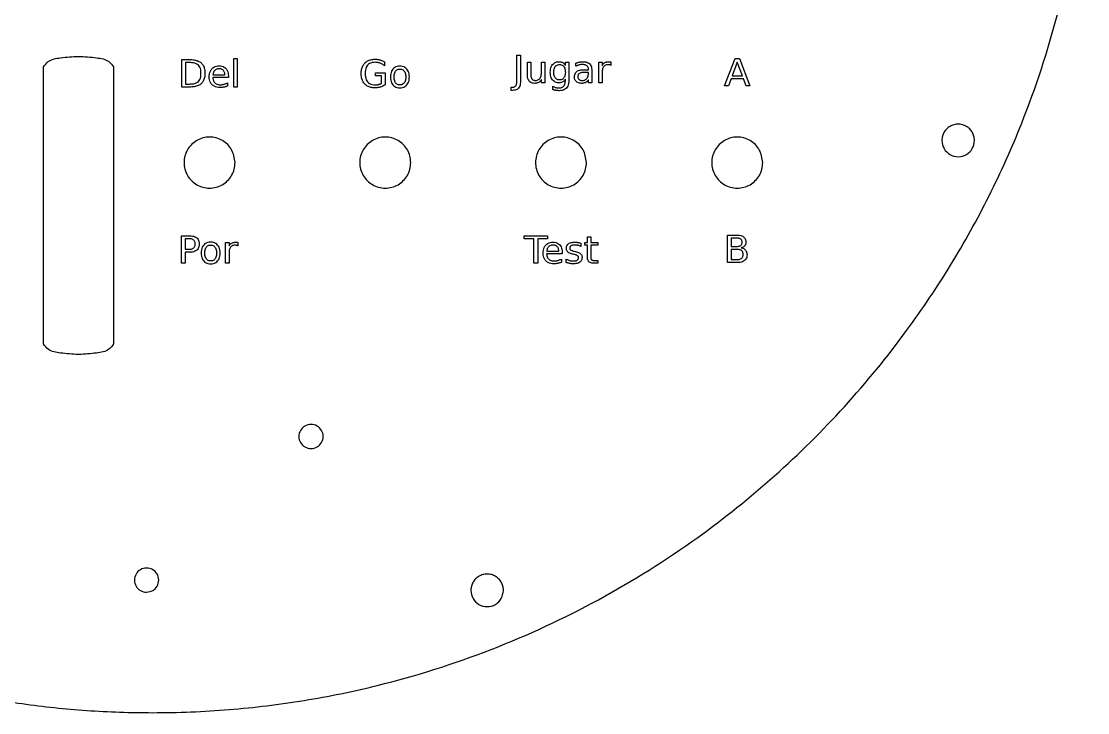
# Model space of a CAD drawing. Extents: x 0 to 210, y 0 to 210.
# Drawn here: x 90.3 to 209.8, y 0.2 to 77.7 of the extents above; entities that cross this region are included whole.
import ezdxf

# ---------------------------------------------------------------- set-up
doc = ezdxf.new("R2010")
doc.units = 0
doc.layers.add('Capa_1', color=7, linetype='CONTINUOUS')

msp = doc.modelspace()

# ---------------------------------------------------------------- linework, layer by layer
at = {"layer": 'Capa_1', "color": 7}
for p, q in [((96.66853, 73.742516), (96.766851, 73.742516)), ((96.66853, 73.742516), (96.66853, 73.742516)), ((92.792188, 41.515715), (92.792188, 72.552935)), ((100.643192, 72.552935), (100.643192, 41.515715)), ((197.134719, 64.317967), (197.134719, 64.317967)), ((114.256159, 61.833322), (114.256159, 61.833322)), ((133.95352, 61.833319), (133.95352, 61.833319)), ((153.650873, 61.833322), (153.650873, 61.833322)), ((173.406429, 61.833322), (173.406429, 61.833322)), ((96.766851, 40.326137), (96.66853, 40.326137)), ((122.771809, 29.773016), (122.771809, 29.773016)), ((104.34165, 13.674117), (104.34165, 13.674117)), ((144.336967, 13.885813), (144.336967, 13.885813))]:
    msp.add_line(p, q, dxfattribs=at)
at = {"layer": 'Capa_1', "color": 5}
for p, q in [((108.284277, 73.386839), (109.142106, 73.386839)), ((108.284277, 70.300722), (108.284277, 73.386839)), ((108.284277, 73.386839), (108.284277, 73.386839)), ((108.701822, 73.043708), (108.701822, 70.643854)), ((109.206184, 73.043708), (108.701822, 73.043708)), ((108.701822, 73.043708), (108.701822, 73.043708)), ((114.129915, 73.517065), (114.510255, 73.517065)), ((114.129915, 70.300722), (114.129915, 73.517065)), ((114.129915, 73.517065), (114.129915, 73.517065)), ((114.510255, 73.517065), (114.510255, 70.300722)), ((131.007817, 73.12391), (131.007817, 72.679495)), ((145.837249, 73.862279), (146.254794, 73.862279)), ((145.837249, 70.991137), (145.837249, 73.862279)), ((145.837249, 73.862279), (145.837249, 73.862279)), ((146.254794, 73.862279), (146.254794, 70.991137)), ((147.02994, 71.689803), (147.02994, 73.091268)), ((147.02994, 73.091268), (147.410279, 73.091268)), ((147.410279, 73.091268), (147.410279, 71.704273)), ((147.986989, 73.147078), (147.986989, 73.147078)), ((147.986989, 73.147078), (147.986989, 73.147078)), ((148.588501, 71.778686), (148.588501, 73.091268)), ((148.588501, 73.091268), (148.96884, 73.091268)), ((148.96884, 73.091268), (148.96884, 70.776165)), ((151.279811, 72.739868), (151.279811, 73.091268)), ((151.279811, 73.091268), (151.660148, 73.091268)), ((151.660148, 73.091268), (151.660148, 71.063484)), ((152.468368, 72.634449), (152.468368, 72.98585)), ((155.025318, 70.77616), (155.025318, 73.091262)), ((155.025318, 73.091262), (155.407723, 73.091262)), ((155.407723, 73.091262), (155.407723, 72.731596)), ((156.379239, 73.126385), (156.381215, 72.735713)), ((169.13368, 70.420009), (170.311904, 73.506126)), ((170.547548, 73.094782), (169.981174, 71.558959)), ((170.311904, 73.506126), (170.785261, 73.506126)), ((170.311904, 73.506126), (170.311904, 73.506126)), ((171.115989, 71.558959), (170.547548, 73.094782)), ((170.547548, 73.094782), (170.547548, 73.094782)), ((170.785261, 73.506126), (171.961417, 70.420009)), ((129.992892, 71.544679), (129.992892, 71.88781)), ((129.992892, 71.88781), (131.088434, 71.88781)), ((131.088434, 71.88781), (131.088434, 70.562828)), ((132.733809, 72.646421), (132.733809, 72.646421)), ((132.733809, 72.323959), (132.733809, 72.323959)), ((151.279811, 71.960587), (151.279811, 71.960587)), ((153.340666, 72.237574), (153.873967, 72.237574)), ((153.873967, 71.939917), (153.495696, 71.939917)), ((153.495696, 71.939917), (153.495696, 71.939917)), ((153.873967, 72.237574), (153.873967, 72.274779)), ((153.873967, 71.855169), (153.873967, 71.939917)), ((154.254306, 72.097013), (154.254306, 70.776165)), ((154.254306, 72.097013), (154.254306, 72.097013)), ((155.407723, 71.995721), (155.407723, 70.77616)), ((156.381215, 72.735713), (156.381308, 72.735736)), ((108.701822, 70.643854), (109.206184, 70.643854)), ((113.505665, 71.367325), (111.756934, 71.367325)), ((111.769335, 71.662913), (113.125325, 71.664889)), ((113.125325, 71.664889), (113.125325, 71.664982)), ((113.416782, 70.778214), (113.416782, 70.418545)), ((113.505665, 71.55336), (113.505665, 71.367325)), ((113.505665, 71.55336), (113.505665, 71.55336)), ((130.675021, 71.544679), (129.992892, 71.544679)), ((130.675021, 70.71579), (130.675021, 71.544679)), ((130.675021, 70.71579), (130.675021, 70.71579)), ((147.02994, 71.689803), (147.02994, 71.689803)), ((148.588501, 70.776165), (148.588501, 71.131698)), ((148.96884, 70.776165), (148.588501, 70.776165)), ((151.279811, 70.995271), (151.279811, 71.183375)), ((151.660148, 71.063484), (151.660148, 71.063484)), ((153.873967, 70.776165), (153.873967, 71.127563)), ((154.254306, 70.776165), (153.873967, 70.776165)), ((155.407723, 70.77616), (155.025318, 70.77616)), ((169.855085, 71.211693), (169.573964, 70.420009)), ((171.246215, 71.211693), (169.855085, 71.211693)), ((169.981174, 71.558959), (171.115989, 71.558959)), ((171.527334, 70.420009), (171.246215, 71.211693)), ((109.142106, 70.300722), (108.284277, 70.300722)), ((114.510255, 70.300722), (114.129915, 70.300722)), ((145.202661, 69.928672), (145.202661, 70.280069)), ((145.202661, 70.280069), (145.332887, 70.280069)), ((145.361826, 69.928672), (145.202661, 69.928672)), ((149.870077, 70.017555), (149.870077, 70.387557)), ((169.573964, 70.420009), (169.13368, 70.420009)), ((171.961417, 70.420009), (171.527334, 70.420009)), ((108.23777, 53.631284), (109.180347, 53.631284)), ((108.23777, 50.545167), (108.23777, 53.631284)), ((108.23777, 53.631284), (108.23777, 53.631284)), ((108.655315, 53.288152), (108.655315, 52.128535)), ((109.180347, 53.288152), (108.655315, 53.288152)), ((108.655315, 53.288152), (108.655315, 53.288152)), ((111.524389, 52.916082), (111.524389, 52.916082)), ((111.524389, 52.593623), (111.524389, 52.593623)), ((113.200775, 50.545161), (113.200775, 52.860267)), ((113.200775, 52.860267), (113.58318, 52.860267)), ((113.58318, 52.860267), (113.58318, 52.5006)), ((114.554696, 52.895389), (114.556672, 52.504715)), ((146.666147, 53.631301), (149.276841, 53.631301)), ((146.666147, 53.279903), (146.666147, 53.631301)), ((146.666147, 53.631301), (146.666147, 53.631301)), ((147.761688, 53.279903), (146.666147, 53.279903)), ((147.761688, 50.545187), (147.761688, 53.279903)), ((149.276841, 53.279903), (148.181299, 53.279903)), ((148.181299, 53.279903), (148.181299, 50.545187)), ((149.276841, 53.631301), (149.276841, 53.279903)), ((153.026482, 52.792076), (153.026482, 52.43241)), ((153.026482, 52.792076), (153.026482, 52.792076)), ((153.472966, 52.564701), (153.472966, 52.860289)), ((153.472966, 52.860289), (153.752019, 52.860289)), ((153.752019, 52.860289), (153.752019, 53.517613)), ((153.752019, 53.517613), (154.134424, 53.517613)), ((154.134424, 53.517613), (154.134424, 52.860289)), ((154.134424, 53.517613), (154.134424, 53.517613)), ((154.134424, 52.860289), (154.917839, 52.860289)), ((154.917839, 52.860289), (154.917839, 52.564701)), ((169.453043, 53.71426), (170.519642, 53.71426)), ((169.453043, 50.628143), (169.453043, 53.71426)), ((169.453043, 53.71426), (169.453043, 53.71426)), ((169.870588, 53.371129), (169.870588, 52.440952)), ((170.488637, 53.371129), (169.870588, 53.371129)), ((169.870588, 53.371129), (169.870588, 53.371129)), ((108.655315, 52.128535), (109.180347, 52.128535)), ((109.180347, 51.785404), (108.655315, 51.785404)), ((108.655315, 51.785404), (108.655315, 50.545167)), ((113.58318, 51.764725), (113.58318, 50.545161)), ((114.556672, 52.504715), (114.556762, 52.504737)), ((150.92635, 51.611786), (149.177623, 51.611786)), ((149.190023, 51.907377), (150.546014, 51.909353)), ((150.546014, 51.909353), (150.546014, 51.909443)), ((150.92635, 51.797822), (150.92635, 51.611786)), ((150.92635, 51.797822), (150.92635, 51.797822)), ((152.197592, 51.551842), (152.065301, 51.582847)), ((152.274074, 51.899108), (152.404297, 51.870169)), ((153.752019, 52.564701), (153.472966, 52.564701)), ((153.752019, 51.307929), (153.752019, 52.564701)), ((154.917839, 52.564701), (154.134424, 52.564701)), ((154.134424, 52.564701), (154.134424, 51.307929)), ((169.870588, 52.440952), (170.488637, 52.440952)), ((169.870588, 52.101956), (169.870588, 50.971275)), ((170.540315, 52.101956), (169.870588, 52.101956)), ((169.870588, 52.101956), (169.870588, 52.101956)), ((108.655315, 50.545167), (108.23777, 50.545167)), ((113.58318, 50.545161), (113.200775, 50.545161)), ((148.181299, 50.545187), (147.761688, 50.545187)), ((150.837467, 51.022676), (150.837467, 50.663009)), ((151.381104, 50.629935), (151.381104, 51.022676)), ((154.527165, 50.863514), (154.917839, 50.863514)), ((154.917839, 50.545187), (154.527165, 50.545187)), ((154.917839, 50.863514), (154.917839, 50.545187)), ((170.560985, 50.628143), (169.453043, 50.628143)), ((169.870588, 50.971275), (170.540315, 50.971275))]:
    msp.add_line(p, q, dxfattribs=at)
at = {"layer": 'Capa_1', "color": 7}
for points, knots in [([(104.999897, 209.823611), (102.887885, 209.787562), (98.689642, 209.715904), (92.449588, 209.137651), (86.618709, 208.271315), (81.193584, 207.152905), (76.163732, 205.852054), (70.007911, 203.92815), (62.828923, 201.135848), (54.802612, 197.189604), (48.350866, 193.303546), (43.31577, 189.806194), (39.540328, 186.922596), (36.328117, 184.231609), (33.632925, 181.798133), (31.411961, 179.672109), (28.723003, 176.943585), (25.633981, 173.548235), (22.238768, 169.413312), (19.472529, 165.671909), (17.2538, 162.398806), (15.510922, 159.647797), (12.808242, 155.073367), (9.436218, 148.485093), (5.888806, 139.663434), (3.2567, 130.863669), (1.45944, 122.174791), (0.410521, 113.658104), (0.065015, 105.162757), (0.385014, 96.826014), (1.320073, 88.775932), (3.085554, 79.717869), (6.015555, 69.77474), (10.464231, 59.177174), (15.574682, 49.973092), (21.008499, 42.073332), (26.50458, 35.346455), (33.252801, 28.348884), (41.458012, 21.345745), (51.28955, 14.702495), (60.525085, 9.883486), (68.816751, 6.493648), (75.959529, 4.156549), (83.167642, 2.364286), (90.408342, 1.099967), (97.655189, 0.344992), (105.40947, 0.077676), (113.563254, 0.405591), (121.988908, 1.431804), (131.870825, 3.452504), (143.028261, 6.981702), (155.089829, 12.579537), (165.679593, 19.229807), (174.846806, 26.578546), (182.694843, 34.346276), (189.227036, 42.325875), (194.575374, 50.286536), (198.891777, 58.058758), (203.101201, 67.42956), (206.729883, 78.578028), (209.335117, 91.595625), (209.659416, 100.498324), (209.823403, 105.000103)], [0, 0, 0, 0, 6.335076, 12.592819, 18.783703, 24.011485, 29.203028, 34.363209, 43.352961, 52.280614, 61.163797, 65.918598, 70.666992, 75.410919, 78.485419, 81.559312, 84.633085, 89.976549, 95.323695, 100.677198, 103.92896, 107.184772, 110.44534, 119.866847, 129.354309, 138.931898, 147.381589, 155.944391, 164.646239, 172.860004, 180.948634, 188.934153, 200.520821, 211.977842, 223.34675, 232.038829, 240.711514, 249.376294, 261.172415, 273.002795, 284.900156, 292.351582, 299.855843, 307.426301, 314.614612, 321.889392, 329.266859, 337.873235, 346.343331, 354.702285, 368.103609, 381.345985, 394.489615, 405.516597, 416.531175, 427.555922, 436.395252, 445.26981, 454.195437, 467.174079, 480.367424, 493.863127, 493.863127, 493.863127, 493.863127]), ([(92.792188, 72.552935), (92.953481, 72.774383), (93.407723, 73.398034), (94.909976, 73.629688), (96.026507, 73.701324), (96.66853, 73.742516)], [0, 0, 0, 0, 0.800062, 2.253169, 4.219272, 4.219272, 4.219272, 4.219272]), ([(96.766851, 73.742516), (97.408874, 73.701324), (98.525404, 73.629688), (100.027657, 73.398034), (100.481899, 72.774383), (100.643192, 72.552935)], [0, 0, 0, 0, 1.966101, 3.41921, 4.219272, 4.219272, 4.219272, 4.219272]), ([(197.134719, 64.317967), (197.084597, 63.996493), (196.985839, 63.363081), (196.259836, 62.665768), (195.312764, 62.407309), (194.355863, 62.665976), (193.658762, 63.362268), (193.444707, 64.159932), (193.529593, 64.79518), (193.713668, 65.240252), (194.006734, 65.622337), (194.388878, 65.915378), (194.833689, 66.099617), (195.311101, 66.162648), (195.788561, 66.099618), (196.23323, 65.915374), (196.615899, 65.622352), (196.907008, 65.240195), (197.09835, 64.79539), (197.122563, 64.477548), (197.134719, 64.317967)], [0, 0, 0, 0, 0.953491, 1.878702, 2.832193, 3.785684, 4.710894, 5.664385, 6.141761, 6.615186, 7.092562, 7.569937, 8.043363, 8.520738, 8.998114, 9.471539, 9.948915, 10.42629, 10.899716, 11.377091, 11.377091, 11.377091, 11.377091]), ([(114.256159, 61.833322), (114.237101, 61.583145), (114.199143, 61.084862), (113.899174, 60.387537), (113.4428, 59.788427), (112.842886, 59.329055), (112.145775, 59.040213), (111.397258, 58.941403), (110.648813, 59.040212), (109.951484, 59.329054), (109.352374, 59.788426), (108.893002, 60.387536), (108.604161, 61.084862), (108.505351, 61.833322), (108.604162, 62.581781), (108.893001, 63.27911), (109.352382, 63.878202), (109.951459, 64.337643), (110.648907, 64.626225), (111.646269, 64.759273), (112.88564, 64.423909), (114.022493, 63.330197), (114.177492, 62.337263), (114.256159, 61.833322)], [0, 0, 0, 0, 0.748386, 1.490578, 2.238964, 2.987349, 3.729542, 4.477928, 5.226314, 5.968507, 6.716893, 7.465279, 8.207472, 8.955858, 9.704243, 10.446436, 11.194822, 11.943207, 12.6854, 13.433785, 14.928581, 16.379042, 17.873838, 17.873838, 17.873838, 17.873838]), ([(133.95352, 61.833319), (133.934462, 61.583143), (133.896502, 61.084861), (133.59654, 60.387531), (133.140136, 59.78844), (132.540334, 59.328998), (131.842803, 59.040417), (130.846852, 58.907368), (129.596372, 59.242732), (128.504811, 60.336444), (128.09918, 61.833319), (128.504811, 63.330195), (129.596372, 64.423906), (130.846852, 64.75927), (131.842803, 64.626222), (132.540334, 64.33764), (133.140136, 63.878199), (133.59654, 63.279108), (133.896502, 62.581778), (133.934462, 62.083496), (133.95352, 61.833319)], [0, 0, 0, 0, 0.748386, 1.490578, 2.238964, 2.987349, 3.729542, 4.477928, 5.972724, 7.423184, 8.91798, 10.412776, 11.863237, 13.358033, 14.106418, 14.848611, 15.596997, 16.345382, 17.087575, 17.83596, 17.83596, 17.83596, 17.83596]), ([(153.650873, 61.833322), (153.631815, 61.583145), (153.593857, 61.084862), (153.293888, 60.387537), (152.837514, 59.788427), (152.2376, 59.329055), (151.54049, 59.040213), (150.791972, 58.941402), (150.043529, 59.040215), (149.346195, 59.329049), (148.747105, 59.788451), (148.287662, 60.387448), (147.999086, 61.085192), (147.86601, 62.081074), (148.201585, 63.33158), (149.294437, 64.423162), (150.794578, 64.828677), (152.279312, 64.423488), (153.417473, 63.330305), (153.572296, 62.337299), (153.650873, 61.833322)], [0, 0, 0, 0, 0.748386, 1.490578, 2.238964, 2.987349, 3.729542, 4.477928, 5.226313, 5.968506, 6.716891, 7.465277, 8.207469, 8.955855, 10.450651, 11.901112, 13.395908, 14.890704, 16.341164, 17.83596, 17.83596, 17.83596, 17.83596]), ([(173.406429, 61.833322), (173.387371, 61.583145), (173.349413, 61.084862), (173.049444, 60.387537), (172.59307, 59.788427), (171.993156, 59.329055), (171.296045, 59.040213), (170.547528, 58.941402), (169.799085, 59.040215), (169.101751, 59.329049), (168.502661, 59.788451), (168.043218, 60.387448), (167.754642, 61.085192), (167.621566, 62.081074), (167.957141, 63.33158), (169.049992, 64.423162), (170.550134, 64.828677), (172.034867, 64.423488), (173.173029, 63.330305), (173.327852, 62.337299), (173.406429, 61.833322)], [0, 0, 0, 0, 0.748386, 1.490578, 2.238964, 2.987349, 3.729542, 4.477928, 5.226313, 5.968506, 6.716891, 7.465277, 8.207469, 8.955855, 10.450651, 11.901112, 13.395908, 14.890704, 16.341164, 17.83596, 17.83596, 17.83596, 17.83596]), ([(96.66853, 40.326137), (96.026507, 40.367329), (94.909977, 40.438964), (93.407723, 40.670615), (92.953481, 41.294267), (92.792188, 41.515715)], [0, 0, 0, 0, 1.966103, 3.41921, 4.219272, 4.219272, 4.219272, 4.219272]), ([(100.643192, 41.515715), (100.481899, 41.294267), (100.027657, 40.670615), (98.525403, 40.438964), (97.408873, 40.367329), (96.766851, 40.326137)], [0, 0, 0, 0, 0.800063, 2.25317, 4.219272, 4.219272, 4.219272, 4.219272]), ([(122.771809, 29.773016), (122.532147, 29.80964), (122.059932, 29.881799), (121.538669, 30.42122), (121.343994, 31.12634), (121.534371, 31.840035), (122.052424, 32.360815), (122.763381, 32.555649), (123.475505, 32.365125), (123.996702, 31.847493), (124.191399, 31.134964), (124.001, 30.428678), (123.483014, 29.88611), (123.011244, 29.811091), (122.771809, 29.773016)], [0, 0, 0, 0, 0.710507, 1.399941, 2.110449, 2.820956, 3.51039, 4.220898, 4.931405, 5.620839, 6.331346, 7.041854, 7.731287, 8.441795, 8.441795, 8.441795, 8.441795]), ([(104.34165, 13.674117), (104.101988, 13.71074), (103.629773, 13.7829), (103.10851, 14.32232), (102.913835, 15.02744), (103.104212, 15.741135), (103.622265, 16.261915), (104.333222, 16.456749), (105.045346, 16.266225), (105.566543, 15.748593), (105.76124, 15.036064), (105.570841, 14.329778), (105.052855, 13.78721), (104.581085, 13.712191), (104.34165, 13.674117)], [0, 0, 0, 0, 0.710507, 1.399941, 2.110449, 2.820956, 3.51039, 4.220898, 4.931405, 5.620839, 6.331346, 7.041854, 7.731288, 8.441795, 8.441795, 8.441795, 8.441795]), ([(144.336967, 13.885813), (144.286845, 13.564339), (144.188087, 12.930927), (143.462084, 12.233614), (142.515011, 11.975154), (141.558111, 12.233822), (140.86101, 12.930113), (140.646954, 13.727778), (140.73184, 14.363025), (140.915915, 14.808098), (141.208982, 15.190183), (141.591126, 15.483224), (142.035937, 15.667463), (142.513349, 15.730493), (142.990809, 15.667464), (143.435477, 15.483219), (143.818147, 15.190198), (144.109255, 14.808041), (144.300598, 14.363235), (144.32481, 14.045394), (144.336967, 13.885813)], [0, 0, 0, 0, 0.953491, 1.878702, 2.832193, 3.785684, 4.710894, 5.664385, 6.141761, 6.615186, 7.092562, 7.569937, 8.043363, 8.520738, 8.998114, 9.471539, 9.948915, 10.42629, 10.899716, 11.377091, 11.377091, 11.377091, 11.377091])]:
    msp.add_open_spline(points, degree=3, knots=knots, dxfattribs=at)
at = {"layer": 'Capa_1', "color": 5}
for points, knots in [([(109.142106, 73.386839), (109.324615, 73.380459), (109.659476, 73.368754), (110.113582, 73.247415), (110.470427, 73.034592), (110.717979, 72.717117), (110.855001, 72.308853), (110.89112, 71.846039), (110.854879, 71.382471), (110.717158, 70.972122), (110.468847, 70.653088), (110.111113, 70.440493), (109.657912, 70.318837), (109.323939, 70.307108), (109.142106, 70.300722)], [0, 0, 0, 0, 0.546597, 1.002877, 1.39525, 1.771163, 2.184175, 2.668737, 3.155835, 3.571026, 3.948912, 4.34187, 4.797487, 5.342023, 5.342023, 5.342023, 5.342023]), ([(109.206184, 70.643854), (109.336113, 70.648792), (109.574932, 70.65787), (109.899001, 70.752484), (110.152722, 70.919824), (110.326096, 71.167842), (110.421694, 71.485716), (110.447086, 71.846047), (110.421697, 72.205696), (110.326061, 72.521669), (110.15215, 72.767831), (109.899063, 72.935126), (109.574912, 73.029677), (109.336105, 73.038764), (109.206184, 73.043708)], [0, 0, 0, 0, 0.38902, 0.715054, 0.99994, 1.283323, 1.603624, 1.984025, 2.361909, 2.680246, 2.962325, 3.24721, 3.573243, 3.962263, 3.962263, 3.962263, 3.962263]), ([(131.088434, 70.562828), (131.03362, 70.526454), (130.923803, 70.453579), (130.744214, 70.367464), (130.555125, 70.298267), (130.35544, 70.250557), (130.147042, 70.221633), (129.855241, 70.209132), (129.49723, 70.240985), (129.103235, 70.382543), (128.784445, 70.624219), (128.552506, 70.955033), (128.417274, 71.363429), (128.380119, 71.815782), (128.417253, 72.268058), (128.552181, 72.676773), (128.785116, 73.006728), (129.102923, 73.249598), (129.497138, 73.391817), (129.84909, 73.423446), (130.12909, 73.412168), (130.320785, 73.38749), (130.505527, 73.346021), (130.682461, 73.288663), (130.851336, 73.216261), (130.955818, 73.154599), (131.007817, 73.12391)], [0, 0, 0, 0, 0.197151, 0.394985, 0.595799, 0.800238, 1.009642, 1.225979, 1.675829, 2.078726, 2.465506, 2.856781, 3.272316, 3.740743, 4.210085, 4.625621, 5.016147, 5.403623, 5.806761, 6.256636, 6.454556, 6.64702, 6.835577, 7.02173, 7.204398, 7.385383, 7.385383, 7.385383, 7.385383]), ([(131.007817, 72.679495), (130.956196, 72.720788), (130.85473, 72.801955), (130.689144, 72.900583), (130.517862, 72.978449), (130.339979, 73.033943), (130.155964, 73.067308), (129.9151, 73.080279), (129.633957, 73.05592), (129.336221, 72.951392), (129.101785, 72.767041), (128.940541, 72.507114), (128.849283, 72.181811), (128.824634, 71.815848), (128.84929, 71.450091), (128.940636, 71.125512), (129.101856, 70.865907), (129.33622, 70.681679), (129.633939, 70.576726), (129.899547, 70.555203), (130.106988, 70.561175), (130.238916, 70.57337), (130.361164, 70.593263), (130.473782, 70.624647), (130.578823, 70.663897), (130.643287, 70.698671), (130.675021, 70.71579)], [0, 0, 0, 0, 0.198122, 0.389432, 0.576412, 0.761433, 0.946995, 1.135878, 1.484003, 1.786821, 2.06947, 2.360879, 2.688946, 3.073331, 3.456571, 3.783978, 4.075194, 4.357842, 4.660661, 5.008786, 5.151013, 5.283199, 5.405988, 5.521996, 5.63345, 5.741508, 5.741508, 5.741508, 5.741508]), ([(151.279811, 71.183375), (151.252685, 71.140587), (151.199932, 71.057374), (151.096976, 70.953799), (150.97959, 70.872899), (150.846031, 70.816038), (150.696907, 70.782818), (150.502974, 70.770078), (150.273287, 70.797108), (150.032448, 70.910787), (149.838354, 71.097603), (149.692751, 71.341529), (149.606917, 71.636953), (149.582637, 71.960971), (149.606905, 72.285201), (149.692652, 72.581343), (149.838287, 72.825608), (150.032453, 73.012452), (150.273286, 73.126136), (150.502975, 73.153165), (150.696906, 73.140425), (150.846031, 73.107205), (150.97959, 73.050344), (151.096976, 72.969444), (151.199932, 72.865869), (151.252685, 72.782656), (151.279811, 72.739868)], [0, 0, 0, 0, 0.151622, 0.294865, 0.434635, 0.576919, 0.727513, 0.890739, 1.158679, 1.411721, 1.675107, 1.95516, 2.254651, 2.589389, 2.925272, 3.225423, 3.505673, 3.769059, 4.022101, 4.290041, 4.453267, 4.603861, 4.746145, 4.885915, 5.029158, 5.18078, 5.18078, 5.18078, 5.18078]), ([(152.468368, 72.98585), (152.514122, 73.002758), (152.603921, 73.035942), (152.739261, 73.075886), (152.871976, 73.106497), (153.001865, 73.130063), (153.12967, 73.143938), (153.316749, 73.150654), (153.550334, 73.132196), (153.811733, 73.047149), (154.017914, 72.895659), (154.159983, 72.679212), (154.242051, 72.405691), (154.250008, 72.205274), (154.254306, 72.097013)], [0, 0, 0, 0, 0.146307, 0.287144, 0.422968, 0.55475, 0.682961, 0.808217, 1.116193, 1.380945, 1.622654, 1.868414, 2.144301, 2.468395, 2.468395, 2.468395, 2.468395]), ([(155.407723, 72.731596), (155.435429, 72.775611), (155.489327, 72.86124), (155.595979, 72.967192), (155.719019, 73.048587), (155.859215, 73.106764), (156.017331, 73.14021), (156.137892, 73.148233), (156.214747, 73.146584), (156.243723, 73.144529), (156.27448, 73.140592), (156.307506, 73.137602), (156.342649, 73.132629), (156.366771, 73.128513), (156.379239, 73.126385)], [0, 0, 0, 0, 0.155631, 0.302769, 0.446921, 0.595784, 0.755267, 0.929738, 0.956848, 0.985861, 1.01683, 1.049855, 1.085324, 1.123269, 1.123269, 1.123269, 1.123269]), ([(113.416782, 70.418545), (113.371153, 70.400156), (113.280167, 70.363489), (113.139802, 70.319781), (112.997579, 70.284642), (112.853415, 70.259284), (112.707652, 70.244157), (112.494843, 70.23662), (112.225449, 70.260425), (111.920536, 70.368893), (111.672325, 70.552404), (111.488325, 70.799391), (111.379667, 71.102366), (111.349953, 71.439357), (111.378784, 71.77842), (111.480297, 72.090181), (111.654081, 72.344994), (111.887942, 72.536738), (112.177183, 72.650651), (112.483433, 72.68197), (112.778896, 72.653094), (113.036961, 72.550223), (113.243969, 72.376221), (113.398348, 72.146719), (113.49122, 71.864299), (113.500669, 71.66089), (113.505665, 71.55336)], [0, 0, 0, 0, 0.147533, 0.29419, 0.440582, 0.586786, 0.732958, 0.879805, 1.225488, 1.537424, 1.838393, 2.138072, 2.448069, 2.791239, 3.14565, 3.462898, 3.763586, 4.058615, 4.356607, 4.682348, 4.973901, 5.239656, 5.502434, 5.772847, 6.059805, 6.38163, 6.38163, 6.38163, 6.38163]), ([(113.125325, 71.664982), (113.121327, 71.730177), (113.113724, 71.854169), (113.053509, 72.026315), (112.956454, 72.166752), (112.828669, 72.273785), (112.671334, 72.337643), (112.491268, 72.355213), (112.305499, 72.337863), (112.128889, 72.277814), (111.982363, 72.175393), (111.871156, 72.034476), (111.796072, 71.859687), (111.778561, 71.730814), (111.769335, 71.662913)], [0, 0, 0, 0, 0.195245, 0.371325, 0.539334, 0.701837, 0.86434, 1.040568, 1.239781, 1.420217, 1.593979, 1.768338, 1.952271, 2.157102, 2.157102, 2.157102, 2.157102]), ([(132.733809, 72.646421), (132.837271, 72.640468), (133.034813, 72.629101), (133.307594, 72.516038), (133.526296, 72.330517), (133.686416, 72.080041), (133.779433, 71.771962), (133.805232, 71.431299), (133.779402, 71.090621), (133.686153, 70.782678), (133.526622, 70.531728), (133.30756, 70.345333), (133.034822, 70.235367), (132.733431, 70.205195), (132.431811, 70.235333), (132.158411, 70.345242), (131.93885, 70.531345), (131.780643, 70.782957), (131.688061, 71.090696), (131.662467, 71.431299), (131.688031, 71.771888), (131.780381, 72.07976), (131.939177, 72.330901), (132.158377, 72.516127), (132.43182, 72.629149), (132.629963, 72.640482), (132.733809, 72.646421)], [0, 0, 0, 0, 0.309157, 0.590278, 0.868174, 1.157267, 1.469533, 1.82371, 2.176974, 2.48924, 2.779105, 3.057001, 3.338121, 3.647278, 3.957573, 4.23933, 4.517402, 4.806646, 5.118705, 5.471948, 5.826105, 6.138163, 6.426633, 6.704706, 6.986463, 7.296759, 7.296759, 7.296759, 7.296759]), ([(132.733809, 72.323959), (132.669583, 72.319398), (132.545024, 72.310552), (132.374245, 72.223823), (132.23971, 72.085246), (132.140369, 71.902285), (132.082878, 71.678586), (132.066777, 71.430931), (132.082728, 71.183056), (132.139822, 70.959038), (132.236797, 70.7747), (132.372851, 70.636521), (132.544171, 70.5532), (132.733054, 70.530131), (132.921644, 70.553427), (133.091611, 70.6378), (133.226139, 70.777095), (133.324954, 70.960397), (133.38262, 71.184001), (133.398843, 71.430608), (133.382592, 71.676996), (133.324934, 71.8999), (133.225726, 72.083073), (133.091862, 72.222651), (132.921776, 72.310355), (132.797674, 72.319337), (132.733809, 72.323959)], [0, 0, 0, 0, 0.191571, 0.371524, 0.559587, 0.763347, 0.988996, 1.246987, 1.50519, 1.731325, 1.935539, 2.122954, 2.303222, 2.495899, 2.686334, 2.865671, 3.053573, 3.258137, 3.483787, 3.740863, 3.996793, 4.221778, 4.42614, 4.614858, 4.794503, 4.98497, 4.98497, 4.98497, 4.98497]), ([(147.410279, 71.704273), (147.412488, 71.63701), (147.416563, 71.512947), (147.458374, 71.343789), (147.529348, 71.208527), (147.635049, 71.111765), (147.77073, 71.056363), (147.934452, 71.041262), (148.109874, 71.059184), (148.279674, 71.125719), (148.416166, 71.239181), (148.517718, 71.389494), (148.578987, 71.574709), (148.585211, 71.708149), (148.588501, 71.778686)], [0, 0, 0, 0, 0.201468, 0.371594, 0.518402, 0.653183, 0.79242, 0.950104, 1.142206, 1.316857, 1.488862, 1.666401, 1.854655, 2.065753, 2.065753, 2.065753, 2.065753]), ([(151.279811, 71.960587), (151.276751, 72.045927), (151.271043, 72.205081), (151.214422, 72.424632), (151.119035, 72.602099), (150.987114, 72.735615), (150.818247, 72.814625), (150.63107, 72.836117), (150.443832, 72.814556), (150.275335, 72.735302), (150.142353, 72.602751), (150.048161, 72.42431), (149.993595, 72.205039), (149.978492, 71.960971), (149.993602, 71.717119), (150.048244, 71.498555), (150.142419, 71.320455), (150.275331, 71.187938), (150.443833, 71.108688), (150.63107, 71.087125), (150.818246, 71.108619), (150.987118, 71.187625), (151.118969, 71.321108), (151.214339, 71.498233), (151.271027, 71.717077), (151.276746, 71.875628), (151.279811, 71.960587)], [0, 0, 0, 0, 0.25565, 0.476769, 0.673636, 0.853747, 1.030035, 1.221648, 1.412349, 1.588636, 1.769403, 1.965716, 2.186659, 2.442291, 2.696778, 2.917054, 3.113165, 3.293932, 3.470219, 3.66092, 3.852533, 4.028821, 4.208933, 4.405598, 4.626051, 4.880555, 4.880555, 4.880555, 4.880555]), ([(153.873967, 71.127563), (153.844176, 71.08354), (153.78628, 70.997982), (153.675639, 70.892484), (153.550816, 70.810157), (153.407511, 70.75491), (153.246886, 70.722588), (153.059448, 70.711626), (152.85865, 70.728203), (152.662708, 70.79483), (152.501798, 70.906975), (152.382835, 71.059485), (152.311763, 71.245712), (152.291436, 71.460417), (152.314332, 71.683235), (152.403129, 71.891495), (152.557505, 72.053418), (152.771205, 72.163213), (153.038535, 72.227817), (153.234452, 72.234144), (153.340666, 72.237574)], [0, 0, 0, 0, 0.159083, 0.309171, 0.455242, 0.604943, 0.766832, 0.94494, 1.166983, 1.367027, 1.558571, 1.747075, 1.938619, 2.14822, 2.389054, 2.60376, 2.814816, 3.04625, 3.314967, 3.63314, 3.63314, 3.63314, 3.63314]), ([(153.873967, 72.274779), (153.870795, 72.329278), (153.864761, 72.432952), (153.803947, 72.575591), (153.702902, 72.687152), (153.568485, 72.769175), (153.401853, 72.816188), (153.237223, 72.827431), (153.085843, 72.82111), (152.956538, 72.805304), (152.829667, 72.778874), (152.705633, 72.741695), (152.584348, 72.694461), (152.507161, 72.654522), (152.468368, 72.634449)], [0, 0, 0, 0, 0.162837, 0.309765, 0.454874, 0.607716, 0.776007, 0.969143, 1.100394, 1.230211, 1.359488, 1.488686, 1.618298, 1.749259, 1.749259, 1.749259, 1.749259]), ([(153.495696, 71.939917), (153.403584, 71.938241), (153.239478, 71.935256), (153.023752, 71.903124), (152.861147, 71.847821), (152.750125, 71.752816), (152.68916, 71.623071), (152.674422, 71.483987), (152.687339, 71.351124), (152.732746, 71.238637), (152.808449, 71.146792), (152.911753, 71.080737), (153.037141, 71.041642), (153.193732, 71.029294), (153.369963, 71.048739), (153.547324, 71.125871), (153.690823, 71.25476), (153.798057, 71.423961), (153.863664, 71.629777), (153.870413, 71.777416), (153.873967, 71.855169)], [0, 0, 0, 0, 0.276086, 0.491874, 0.652881, 0.784374, 0.918108, 1.072341, 1.199057, 1.315238, 1.430749, 1.550383, 1.677851, 1.820848, 2.019235, 2.203719, 2.391346, 2.589165, 2.798348, 3.03107, 3.03107, 3.03107, 3.03107]), ([(156.381308, 72.735736), (156.366766, 72.743566), (156.33749, 72.75933), (156.290233, 72.777174), (156.240476, 72.789931), (156.188464, 72.800855), (156.133093, 72.806795), (156.028448, 72.810204), (155.881367, 72.795341), (155.707078, 72.723565), (155.569694, 72.600837), (155.47316, 72.433858), (155.41639, 72.227051), (155.410752, 72.076575), (155.407723, 71.995721)], [0, 0, 0, 0, 0.049509, 0.09967, 0.151037, 0.203511, 0.25898, 0.317814, 0.517629, 0.697309, 0.874004, 1.059918, 1.268419, 1.510558, 1.510558, 1.510558, 1.510558]), ([(111.756934, 71.367325), (111.765611, 71.286174), (111.781923, 71.13362), (111.86191, 70.92661), (111.984452, 70.760681), (112.152216, 70.643519), (112.356936, 70.575329), (112.553745, 70.559673), (112.727631, 70.56721), (112.86945, 70.58497), (113.008763, 70.615285), (113.1464, 70.657388), (113.283463, 70.710925), (113.371949, 70.755586), (113.416782, 70.778214)], [0, 0, 0, 0, 0.24401, 0.45871, 0.657423, 0.853955, 1.062487, 1.297398, 1.441985, 1.584365, 1.725591, 1.869156, 2.015786, 2.166375, 2.166375, 2.166375, 2.166375]), ([(145.332887, 70.280069), (145.388866, 70.282651), (145.491698, 70.287394), (145.630336, 70.33935), (145.735179, 70.434266), (145.797304, 70.578482), (145.83213, 70.767571), (145.835412, 70.910923), (145.837249, 70.991137)], [0, 0, 0, 0, 0.167401, 0.307505, 0.43495, 0.580096, 0.769276, 1.009616, 1.009616, 1.009616, 1.009616]), ([(146.254794, 70.991137), (146.251202, 70.877998), (146.244649, 70.671631), (146.176531, 70.393227), (146.056352, 70.175293), (145.872674, 70.025244), (145.633494, 69.940909), (145.457252, 69.93297), (145.361826, 69.928672)], [0, 0, 0, 0, 0.338904, 0.618167, 0.852347, 1.072075, 1.313846, 1.599329, 1.599329, 1.599329, 1.599329]), ([(148.588501, 71.131698), (148.557365, 71.087739), (148.497264, 71.002886), (148.388035, 70.896863), (148.269208, 70.813912), (148.137715, 70.756558), (147.994196, 70.722871), (147.811975, 70.711018), (147.604512, 70.730914), (147.391664, 70.814476), (147.224639, 70.959927), (147.108477, 71.160111), (147.040285, 71.409666), (147.033562, 71.59172), (147.02994, 71.689803)], [0, 0, 0, 0, 0.161324, 0.311397, 0.4541, 0.593856, 0.739084, 0.894062, 1.140211, 1.35837, 1.568901, 1.791644, 2.043113, 2.336845, 2.336845, 2.336845, 2.336845]), ([(151.660148, 71.063484), (151.655617, 70.942748), (151.647257, 70.719946), (151.56115, 70.41636), (151.411124, 70.176187), (151.191621, 70.006865), (150.910527, 69.911863), (150.660262, 69.892461), (150.463918, 69.897848), (150.337567, 69.907877), (150.215997, 69.925551), (150.097836, 69.94826), (149.982395, 69.978349), (149.907506, 70.00449), (149.870077, 70.017555)], [0, 0, 0, 0, 0.361535, 0.667162, 0.935554, 1.196879, 1.481738, 1.813341, 1.944529, 2.071042, 2.1933, 2.312888, 2.431881, 2.550775, 2.550775, 2.550775, 2.550775]), ([(149.870077, 70.387557), (149.906847, 70.368506), (149.978851, 70.331201), (150.089581, 70.286483), (150.1996, 70.251774), (150.309979, 70.227513), (150.421345, 70.212944), (150.572594, 70.206682), (150.753226, 70.22103), (150.94852, 70.285292), (151.102091, 70.399436), (151.209095, 70.560716), (151.270595, 70.764954), (151.276579, 70.914504), (151.279811, 70.995271)], [0, 0, 0, 0, 0.124179, 0.243172, 0.357727, 0.469904, 0.581776, 0.694189, 0.923754, 1.121619, 1.303016, 1.486671, 1.6926, 1.934411, 1.934411, 1.934411, 1.934411]), ([(109.180347, 53.631284), (109.286777, 53.627152), (109.48427, 53.619484), (109.75486, 53.541698), (109.969722, 53.407663), (110.12576, 53.218696), (110.214839, 52.978082), (110.238691, 52.708614), (110.214881, 52.438712), (110.125967, 52.196713), (109.970178, 52.006881), (109.754557, 51.874194), (109.484206, 51.797071), (109.286776, 51.78949), (109.180347, 51.785404)], [0, 0, 0, 0, 0.318715, 0.591411, 0.834342, 1.06751, 1.312926, 1.591949, 1.873255, 2.119956, 2.35348, 2.595794, 2.868292, 3.186988, 3.186988, 3.186988, 3.186988]), ([(109.180347, 52.128535), (109.240625, 52.131238), (109.353837, 52.136315), (109.509957, 52.187385), (109.635769, 52.273214), (109.72763, 52.39289), (109.780693, 52.542786), (109.795134, 52.708993), (109.780679, 52.874996), (109.727508, 53.024157), (109.635696, 53.143484), (109.509963, 53.229308), (109.353835, 53.280371), (109.240625, 53.285449), (109.180347, 53.288152)], [0, 0, 0, 0, 0.180385, 0.338788, 0.485833, 0.630768, 0.783589, 0.956292, 1.127854, 1.280028, 1.424781, 1.571826, 1.73023, 1.910615, 1.910615, 1.910615, 1.910615]), ([(111.524389, 52.916082), (111.627851, 52.910129), (111.825393, 52.898762), (112.098173, 52.785701), (112.316876, 52.600181), (112.476996, 52.349704), (112.570013, 52.041625), (112.595811, 51.700961), (112.569982, 51.360283), (112.476733, 51.05234), (112.317201, 50.801392), (112.09814, 50.614996), (111.825401, 50.505028), (111.524011, 50.474855), (111.22239, 50.504994), (110.94899, 50.614904), (110.729431, 50.801008), (110.571224, 51.05262), (110.478643, 51.360357), (110.453049, 51.700961), (110.478613, 52.04155), (110.570962, 52.349423), (110.729756, 52.600565), (110.948957, 52.785789), (111.2224, 52.89881), (111.420542, 52.910143), (111.524389, 52.916082)], [0, 0, 0, 0, 0.309157, 0.590277, 0.868173, 1.157266, 1.469532, 1.823712, 2.176975, 2.48924, 2.779104, 3.057, 3.338121, 3.647278, 3.957574, 4.239331, 4.517404, 4.806645, 5.118703, 5.471946, 5.826105, 6.138163, 6.426633, 6.704705, 6.986461, 7.296757, 7.296757, 7.296757, 7.296757]), ([(111.524389, 52.593623), (111.460162, 52.589062), (111.335604, 52.580216), (111.164825, 52.493487), (111.030289, 52.354909), (110.930949, 52.171947), (110.873458, 51.948247), (110.857357, 51.700592), (110.873308, 51.452718), (110.930402, 51.2287), (111.027377, 51.044363), (111.163432, 50.906185), (111.334752, 50.822864), (111.523634, 50.799795), (111.712223, 50.823091), (111.88219, 50.907464), (112.016719, 51.046759), (112.115533, 51.23006), (112.1732, 51.453664), (112.189422, 51.70027), (112.173171, 51.946657), (112.115514, 52.169561), (112.016305, 52.352734), (111.882442, 52.492313), (111.712356, 52.580018), (111.588254, 52.589001), (111.524389, 52.593623)], [0, 0, 0, 0, 0.191571, 0.371524, 0.559587, 0.763348, 0.988998, 1.24699, 1.505192, 1.731327, 1.935539, 2.122955, 2.303223, 2.495899, 2.686333, 2.865671, 3.053573, 3.258137, 3.483786, 3.74086, 3.99679, 4.221775, 4.426137, 4.614856, 4.794502, 4.984969, 4.984969, 4.984969, 4.984969]), ([(113.58318, 52.5006), (113.610885, 52.544616), (113.664783, 52.630245), (113.771433, 52.736196), (113.894473, 52.817592), (114.034671, 52.875769), (114.192787, 52.909214), (114.313349, 52.917238), (114.390203, 52.915588), (114.419179, 52.913535), (114.449934, 52.909592), (114.482961, 52.906623), (114.518105, 52.901647), (114.542228, 52.897522), (114.554696, 52.895389)], [0, 0, 0, 0, 0.155631, 0.302767, 0.446919, 0.595784, 0.755268, 0.929739, 0.956849, 0.985861, 1.016828, 1.049852, 1.085322, 1.123271, 1.123271, 1.123271, 1.123271]), ([(150.837467, 50.663009), (150.791839, 50.64462), (150.700854, 50.607951), (150.56049, 50.564243), (150.418267, 50.529107), (150.274104, 50.503746), (150.12834, 50.488619), (149.915532, 50.481081), (149.646136, 50.504886), (149.341224, 50.613355), (149.093011, 50.796864), (148.909012, 51.043852), (148.800355, 51.346828), (148.770642, 51.683818), (148.799472, 52.022882), (148.900985, 52.334643), (149.074769, 52.589455), (149.30863, 52.781199), (149.597872, 52.895112), (149.904122, 52.926432), (150.199585, 52.897555), (150.457649, 52.794685), (150.664657, 52.620682), (150.819035, 52.39118), (150.911905, 52.10876), (150.921355, 51.905351), (150.92635, 51.797822)], [0, 0, 0, 0, 0.147532, 0.294189, 0.440579, 0.586784, 0.732955, 0.879803, 1.225486, 1.537423, 1.838393, 2.138071, 2.448068, 2.791238, 3.145649, 3.462897, 3.763585, 4.058615, 4.356606, 4.682347, 4.9739, 5.239655, 5.502433, 5.772845, 6.059802, 6.381628, 6.381628, 6.381628, 6.381628]), ([(150.546014, 51.909443), (150.542011, 51.974639), (150.534398, 52.09863), (150.474183, 52.270772), (150.377143, 52.411217), (150.249355, 52.518245), (150.092022, 52.582104), (149.911956, 52.599675), (149.726188, 52.582324), (149.549577, 52.522275), (149.403051, 52.419855), (149.291845, 52.278937), (149.216761, 52.104149), (149.19925, 51.975277), (149.190023, 51.907377)], [0, 0, 0, 0, 0.195247, 0.371326, 0.539328, 0.701832, 0.864335, 1.040562, 1.239775, 1.420211, 1.593973, 1.768332, 1.952264, 2.157094, 2.157094, 2.157094, 2.157094]), ([(152.065301, 51.582847), (151.993339, 51.600068), (151.86089, 51.631763), (151.687067, 51.707005), (151.552118, 51.801551), (151.459969, 51.924364), (151.407205, 52.071629), (151.391532, 52.245729), (151.411821, 52.43186), (151.491775, 52.609887), (151.627398, 52.749408), (151.809793, 52.848596), (152.035034, 52.905932), (152.244797, 52.918577), (152.422613, 52.913867), (152.555124, 52.903724), (152.682008, 52.886657), (152.802902, 52.862557), (152.917799, 52.832122), (152.990682, 52.805267), (153.026482, 52.792076)], [0, 0, 0, 0, 0.221641, 0.407942, 0.565136, 0.710289, 0.860932, 1.028357, 1.231189, 1.416175, 1.602669, 1.804422, 2.031401, 2.29443, 2.432277, 2.564972, 2.692916, 2.816108, 2.934613, 3.049018, 3.049018, 3.049018, 3.049018]), ([(153.026482, 52.43241), (152.990464, 52.449872), (152.918725, 52.484652), (152.806512, 52.525684), (152.691823, 52.558063), (152.574292, 52.581022), (152.454024, 52.594825), (152.315068, 52.599758), (152.16786, 52.592958), (152.023439, 52.565787), (151.908316, 52.519115), (151.823908, 52.448849), (151.774294, 52.355652), (151.761683, 52.258689), (151.771928, 52.169084), (151.807521, 52.095536), (151.870041, 52.033079), (151.969051, 51.985038), (152.105939, 51.938785), (152.213356, 51.913437), (152.274074, 51.899108)], [0, 0, 0, 0, 0.12002, 0.23905, 0.35786, 0.477225, 0.597904, 0.720635, 0.894076, 1.038934, 1.159688, 1.262922, 1.361574, 1.468825, 1.551587, 1.628936, 1.709165, 1.811832, 1.955655, 2.142655, 2.142655, 2.142655, 2.142655]), ([(170.488637, 52.440952), (170.551031, 52.4429), (170.665579, 52.446476), (170.821208, 52.483162), (170.945297, 52.546663), (171.034447, 52.642224), (171.085535, 52.766452), (171.098944, 52.905662), (171.085505, 53.044643), (171.034345, 53.168211), (170.944938, 53.26322), (170.8215, 53.328178), (170.665626, 53.365471), (170.551029, 53.369134), (170.488637, 53.371129)], [0, 0, 0, 0, 0.186921, 0.343171, 0.475844, 0.599199, 0.726675, 0.871425, 1.015034, 1.141877, 1.265062, 1.398286, 1.554704, 1.741641, 1.741641, 1.741641, 1.741641]), ([(170.519642, 53.71426), (170.618066, 53.710746), (170.801307, 53.704205), (171.053501, 53.638709), (171.257493, 53.528323), (171.408898, 53.372192), (171.498236, 53.173046), (171.519819, 52.968259), (171.505824, 52.781337), (171.462618, 52.626665), (171.387654, 52.497554), (171.281917, 52.396865), (171.147523, 52.324936), (171.046194, 52.30342), (170.993, 52.292125)], [0, 0, 0, 0, 0.294808, 0.548862, 0.774263, 0.982527, 1.189409, 1.416541, 1.593083, 1.749629, 1.894188, 2.03535, 2.182395, 2.344898, 2.344898, 2.344898, 2.344898]), ([(114.556762, 52.504737), (114.54222, 52.512568), (114.512945, 52.528333), (114.465689, 52.546178), (114.415932, 52.558936), (114.36392, 52.569859), (114.308549, 52.575799), (114.203904, 52.579209), (114.056824, 52.564345), (113.882535, 52.49257), (113.745151, 52.369841), (113.648616, 52.202863), (113.591846, 51.996056), (113.586209, 51.84558), (113.58318, 51.764725)], [0, 0, 0, 0, 0.049509, 0.09967, 0.151036, 0.203511, 0.25898, 0.317812, 0.517628, 0.697307, 0.874002, 1.059916, 1.268417, 1.510556, 1.510556, 1.510556, 1.510556]), ([(149.177623, 51.611786), (149.1863, 51.530635), (149.202612, 51.378081), (149.282599, 51.171071), (149.405141, 51.005143), (149.572904, 50.88798), (149.777623, 50.81979), (149.974432, 50.804135), (150.148318, 50.811671), (150.290138, 50.829432), (150.429451, 50.859746), (150.567087, 50.90185), (150.704149, 50.955386), (150.792635, 51.000047), (150.837467, 51.022676)], [0, 0, 0, 0, 0.24401, 0.45871, 0.657423, 0.853955, 1.062486, 1.297396, 1.441984, 1.584365, 1.725591, 1.869155, 2.015785, 2.166373, 2.166373, 2.166373, 2.166373]), ([(152.404297, 51.870169), (152.486279, 51.850494), (152.635867, 51.814593), (152.831436, 51.734022), (152.979786, 51.634317), (153.082539, 51.508128), (153.140006, 51.35415), (153.157346, 51.175264), (153.134128, 50.9845), (153.043707, 50.804242), (152.894839, 50.662074), (152.699106, 50.557043), (152.459217, 50.496437), (152.243804, 50.482301), (152.066122, 50.488112), (151.936335, 50.500625), (151.803321, 50.521778), (151.666202, 50.549357), (151.52476, 50.585193), (151.42974, 50.614787), (151.381104, 50.629935)], [0, 0, 0, 0, 0.252663, 0.461021, 0.631283, 0.783546, 0.941056, 1.116874, 1.318937, 1.509366, 1.70929, 1.926885, 2.168732, 2.445817, 2.571746, 2.701874, 2.836678, 2.975635, 3.121358, 3.274161, 3.274161, 3.274161, 3.274161]), ([(151.381104, 51.022676), (151.427415, 50.999633), (151.518229, 50.954448), (151.657267, 50.899594), (151.794516, 50.855488), (151.93126, 50.825816), (152.066766, 50.807574), (152.212171, 50.801199), (152.359398, 50.808759), (152.499848, 50.837588), (152.613873, 50.887097), (152.698682, 50.958808), (152.750575, 51.051327), (152.763856, 51.15218), (152.75338, 51.2483), (152.71737, 51.332138), (152.651173, 51.402432), (152.543281, 51.4569), (152.389272, 51.507767), (152.267221, 51.535831), (152.197592, 51.551842)], [0, 0, 0, 0, 0.155118, 0.304177, 0.44793, 0.587137, 0.723368, 0.85763, 1.023303, 1.164402, 1.285673, 1.392449, 1.491764, 1.596359, 1.692391, 1.779071, 1.865207, 1.976167, 2.137418, 2.351599, 2.351599, 2.351599, 2.351599]), ([(170.540315, 50.971275), (170.608985, 50.973649), (170.7352, 50.978012), (170.906694, 51.022982), (171.042632, 51.101645), (171.138298, 51.218674), (171.192477, 51.368751), (171.206745, 51.537896), (171.192547, 51.706724), (171.138732, 51.856631), (171.04184, 51.971584), (170.906798, 52.050335), (170.735166, 52.09519), (170.608974, 52.099572), (170.540315, 52.101956)], [0, 0, 0, 0, 0.205673, 0.378024, 0.52652, 0.669116, 0.821777, 0.997955, 1.174818, 1.326836, 1.467842, 1.616339, 1.788689, 1.994362, 1.994362, 1.994362, 1.994362]), ([(170.993, 52.292125), (171.057391, 52.274949), (171.181248, 52.24191), (171.34535, 52.146538), (171.475779, 52.019664), (171.573603, 51.86607), (171.631076, 51.686187), (171.649233, 51.47294), (171.624891, 51.242377), (171.528561, 51.01753), (171.364244, 50.840198), (171.142208, 50.714272), (170.867486, 50.639595), (170.667986, 50.632141), (170.560985, 50.628143)], [0, 0, 0, 0, 0.199244, 0.383248, 0.562075, 0.740552, 0.924015, 1.122681, 1.379296, 1.611912, 1.843577, 2.091345, 2.36837, 2.688824, 2.688824, 2.688824, 2.688824]), ([(154.527165, 50.545187), (154.439068, 50.547847), (154.280931, 50.552621), (154.071283, 50.603496), (153.909745, 50.698427), (153.812068, 50.857545), (153.759653, 51.06487), (153.754748, 51.221039), (153.752019, 51.307929)], [0, 0, 0, 0, 0.263829, 0.473586, 0.64204, 0.810208, 1.017671, 1.277867, 1.277867, 1.277867, 1.277867]), ([(154.134424, 51.307929), (154.135638, 51.252318), (154.137755, 51.155317), (154.159727, 51.031341), (154.203404, 50.939015), (154.287848, 50.891489), (154.39655, 50.867056), (154.480031, 50.864792), (154.527165, 50.863514)], [0, 0, 0, 0, 0.1665, 0.290418, 0.377709, 0.460852, 0.569642, 0.710715, 0.710715, 0.710715, 0.710715])]:
    msp.add_open_spline(points, degree=3, knots=knots, dxfattribs=at)

doc.saveas('drawing.dxf')
